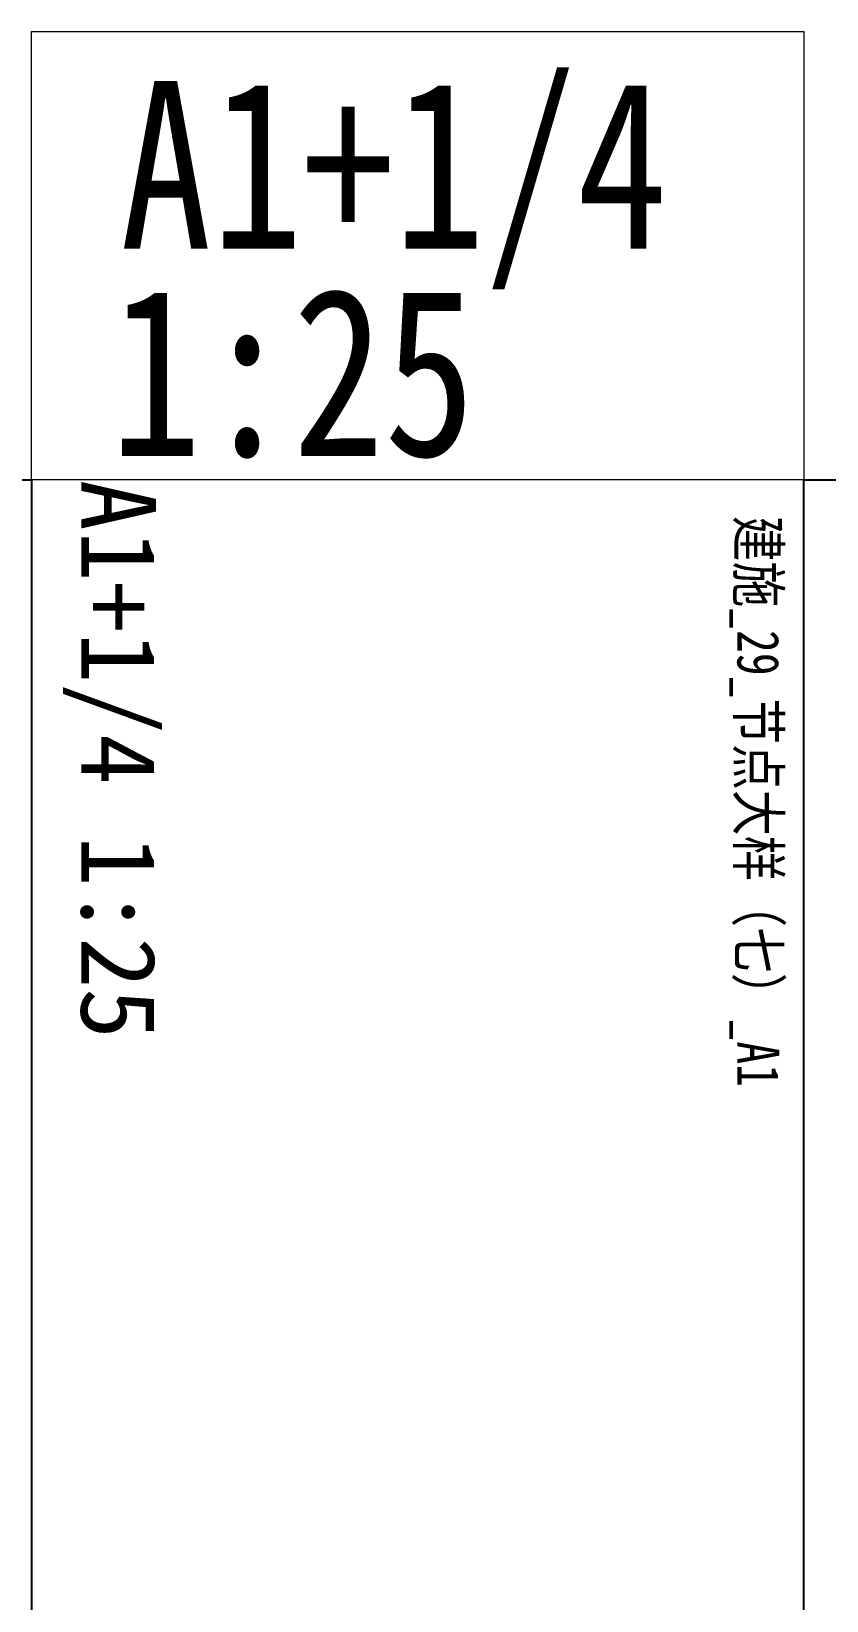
# Model space of a CAD drawing. Extents: x 826826 to 1642106, y -156213 to 399140.
# Drawn here: x 1618196 to 1626175, y 297527 to 313274 of the extents above; entities that cross this region are included whole.
import ezdxf

# ---------------------------------------------------------------- set-up
doc = ezdxf.new("R2010")
doc.units = 0
doc.header["$LTSCALE"] = 1000
doc.layers.get('0').update_dxf_attribs({"linetype": 'CONTINUOUS'})
doc.layers.add('yichutu', color=7, linetype='CONTINUOUS')
doc.layers.add('导图字', color=7, linetype='CONTINUOUS')
doc.layers.add('图框', color=9, linetype='CONTINUOUS', lineweight=18)
doc.styles.add('_TCH_LABEL', font='simhei.ttf')
doc.styles.add('黑体', font='simhei.ttf')

# ---------------------------------------------------------------- blocks, each defined once
blk = doc.blocks.new('yct-1051-594-26275-14850-25-1002.0')
at = {"layer": 'yichutu', "color": 7}
blk.add_lwpolyline([(0, 0), (0, 14850), (26275, 14850), (26275, 0)], close=True, dxfattribs=at)
at = {"layer": 'yichutu', "color": 7, "style": '_TCH_LABEL'}
blk.add_text('A1+1/4 1:25', height=750, dxfattribs=at).set_placement((0, 15350))
blk = doc.blocks.new('GFDDDDRG')
at = {"layer": '图框'}
blk.add_lwpolyline([(923310, -107437), (923310, -159999), (893610, -159999), (893610, -107437)], close=True, dxfattribs=at)
blk.add_lwpolyline([(923310, -107437), (923310, -159999), (893610, -159999), (893610, -107437)], close=True, dxfattribs=at)

msp = doc.modelspace()

# ---------------------------------------------------------------- linework, layer by layer
at = {"layer": '图框', "color": 2}
msp.add_lwpolyline([(1625946.29, 308774.41), (1618196.29, 308774.41), (1618196.29, 313274.41), (1625946.29, 313274.41)], close=True, dxfattribs=at)

# ---------------------------------------------------------------- block references
at = {"xscale": 0.5, "yscale": 0.5, "zscale": 0.5}
msp.add_blockref('GFDDDDRG', (1179141.4, 362492.89), dxfattribs=at)
at = {"layer": 'yichutu', "rotation": 270}
for p in [(1603346.29, 308774.41), (1625946.29, 308774.41)]:
    msp.add_blockref('yct-1051-594-26275-14850-25-1002.0', p, dxfattribs=at)

# ---------------------------------------------------------------- texts
at = {"layer": '图框', "color": 2, "style": '黑体', "width": 0.8}
for s, p in [('A1+1/4', (1619086.68, 311095.1)), ('1:25', (1618987.08, 309013.58))]:
    msp.add_text(s, height=1682.363, dxfattribs=at).set_placement(p)
at = {"layer": '导图字', "color": 1, "style": '黑体', "width": 0.8}
msp.add_text('建施_29_节点大样（七）_A1', height=420.5907, rotation=270, dxfattribs=at).set_placement((1625280.43, 308413.62))

doc.saveas('drawing.dxf')
